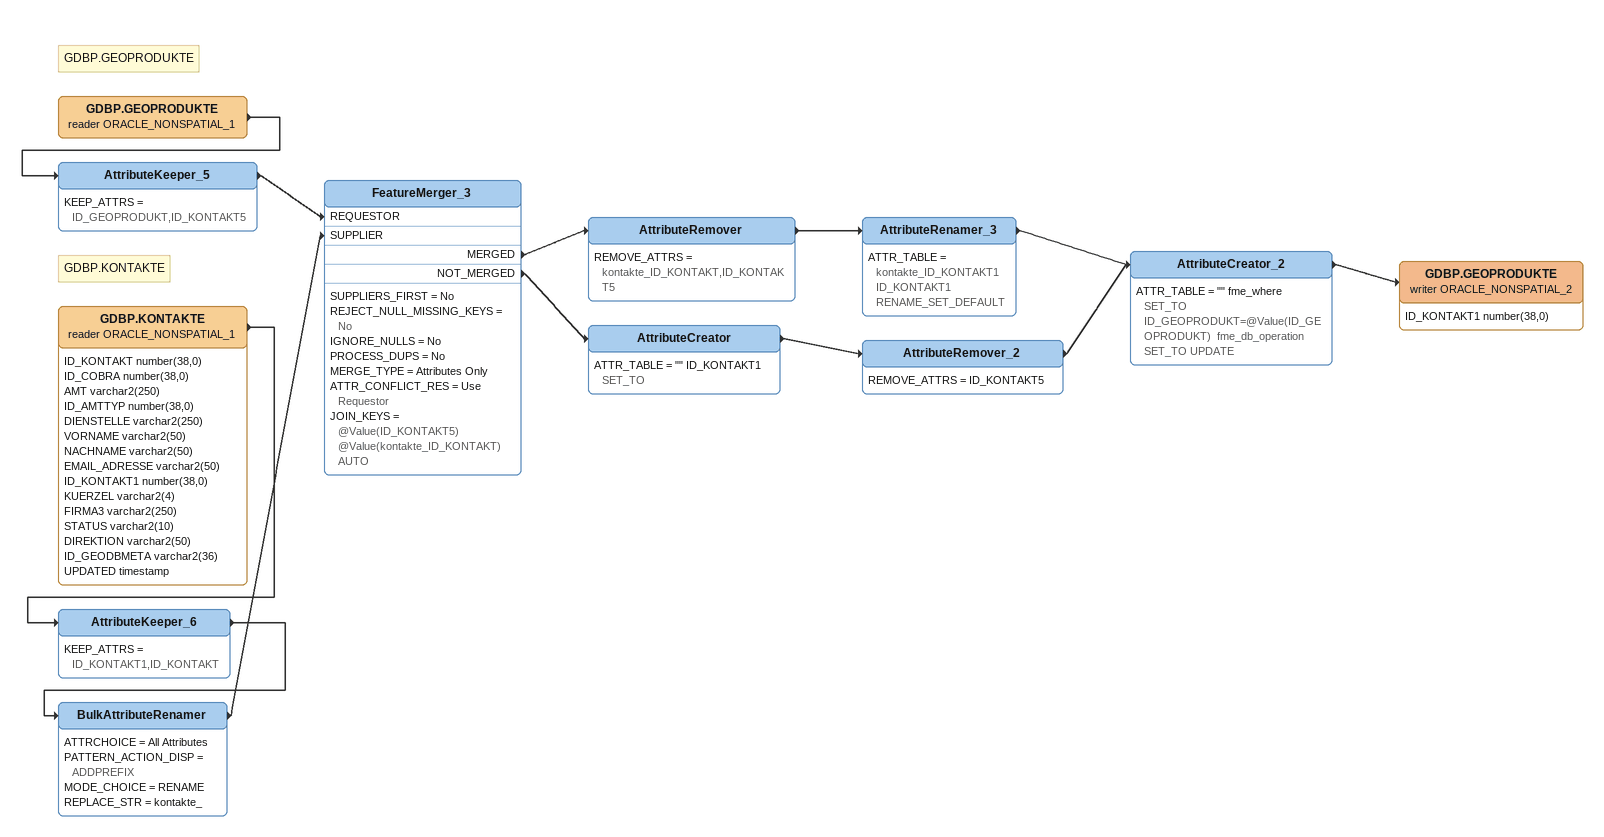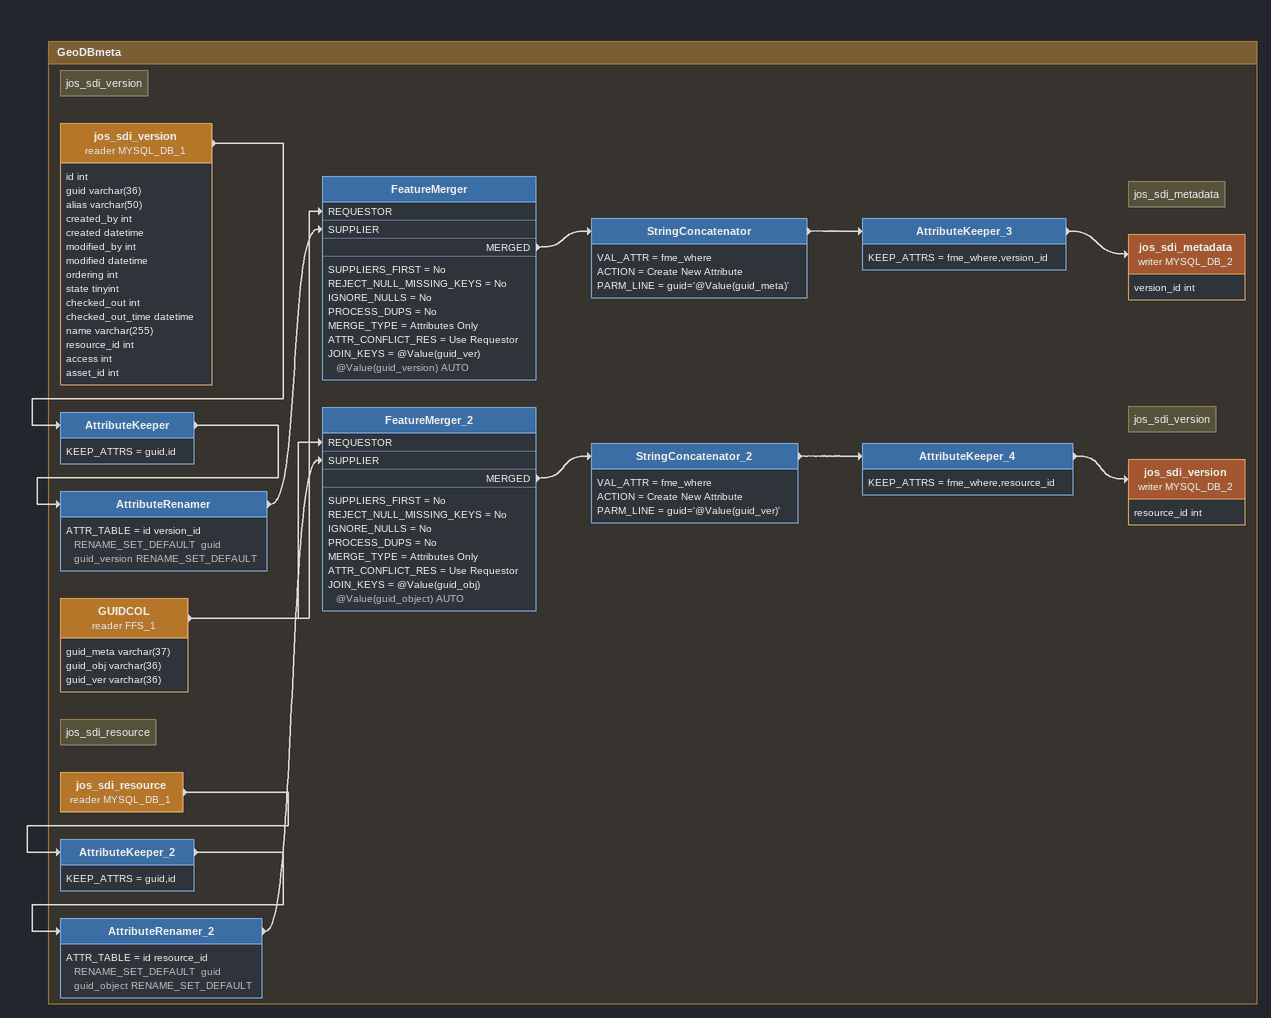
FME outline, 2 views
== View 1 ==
Note: GDBP.GEOPRODUKTE
GDBP.GEOPRODUKTE (reader ORACLE_NONSPATIAL_1)
    -> AttributeKeeper_5
AttributeKeeper_5
    KEEP_ATTRS = ID_GEOPRODUKT,ID_KONTAKT5
    -> FeatureMerger_3 [REQUESTOR]
Note: GDBP.KONTAKTE
GDBP.KONTAKTE (reader ORACLE_NONSPATIAL_1)
    attributes: ID_KONTAKT number(38,0), ID_COBRA number(38,0), AMT varchar2(250), ID_AMTTYP number(38,0), DIENSTELLE varchar2(250), VORNAME varchar2(50), NACHNAME varchar2(50), EMAIL_ADRESSE varchar2(50), ID_KONTAKT1 number(38,0), KUERZEL varchar2(4), FIRMA3 varchar2(250), STATUS varchar2(10), DIREKTION varchar2(50), ID_GEODBMETA varchar2(36), UPDATED timestamp
    -> AttributeKeeper_6
AttributeKeeper_6
    KEEP_ATTRS = ID_KONTAKT1,ID_KONTAKT
    -> BulkAttributeRenamer
BulkAttributeRenamer
    ATTRCHOICE = All Attributes
    PATTERN_ACTION_DISP = ADDPREFIX
    MODE_CHOICE = RENAME
    REPLACE_STR = kontakte_
    -> FeatureMerger_3 [SUPPLIER]
FeatureMerger_3
    SUPPLIERS_FIRST = No
    REJECT_NULL_MISSING_KEYS = No
    IGNORE_NULLS = No
    PROCESS_DUPS = No
    MERGE_TYPE = Attributes Only
    ATTR_CONFLICT_RES = Use Requestor
    JOIN_KEYS = @Value(ID_KONTAKT5) @Value(kontakte_ID_KONTAKT) AUTO
    MERGED -> AttributeRemover
    NOT_MERGED -> AttributeCreator
AttributeRemover
    REMOVE_ATTRS = kontakte_ID_KONTAKT,ID_KONTAKT5
    -> AttributeRenamer_3
AttributeRenamer_3
    ATTR_TABLE = kontakte_ID_KONTAKT1 ID_KONTAKT1 RENAME_SET_DEFAULT
    -> AttributeCreator_2
AttributeCreator
    ATTR_TABLE = "" ID_KONTAKT1 SET_TO
    -> AttributeRemover_2
AttributeRemover_2
    REMOVE_ATTRS = ID_KONTAKT5
    -> AttributeCreator_2
AttributeCreator_2
    ATTR_TABLE = "" fme_where SET_TO ID_GEOPRODUKT=@Value(ID_GEOPRODUKT)  fme_db_operation SET_TO UPDATE
    -> GDBP.GEOPRODUKTE (writer ORACLE_NONSPATIAL_2)
GDBP.GEOPRODUKTE (writer ORACLE_NONSPATIAL_2)
    attributes: ID_KONTAKT1 number(38,0)

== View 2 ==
Bookmark: GeoDBmeta
Note: jos_sdi_version
jos_sdi_version (reader MYSQL_DB_1)
    attributes: id int, guid varchar(36), alias varchar(50), created_by int, created datetime, modified_by int, modified datetime, ordering int, state tinyint, checked_out int, checked_out_time datetime, name varchar(255), resource_id int, access int, asset_id int
    -> AttributeKeeper
AttributeKeeper
    KEEP_ATTRS = guid,id
    -> AttributeRenamer
AttributeRenamer
    ATTR_TABLE = id version_id RENAME_SET_DEFAULT  guid guid_version RENAME_SET_DEFAULT
    -> FeatureMerger [SUPPLIER]
GUIDCOL (reader FFS_1)
    attributes: guid_meta varchar(37), guid_obj varchar(36), guid_ver varchar(36)
    -> FeatureMerger [REQUESTOR]
    -> FeatureMerger_2 [REQUESTOR]
FeatureMerger
    SUPPLIERS_FIRST = No
    REJECT_NULL_MISSING_KEYS = No
    IGNORE_NULLS = No
    PROCESS_DUPS = No
    MERGE_TYPE = Attributes Only
    ATTR_CONFLICT_RES = Use Requestor
    JOIN_KEYS = @Value(guid_ver) @Value(guid_version) AUTO
    MERGED -> StringConcatenator
StringConcatenator
    VAL_ATTR = fme_where
    ACTION = Create New Attribute
    PARM_LINE = guid='@Value(guid_meta)'
    -> AttributeKeeper_3
AttributeKeeper_3
    KEEP_ATTRS = fme_where,version_id
    -> jos_sdi_metadata (writer MYSQL_DB_2)
Note: jos_sdi_metadata
jos_sdi_metadata (writer MYSQL_DB_2)
    attributes: version_id int
Note: jos_sdi_resource
jos_sdi_resource (reader MYSQL_DB_1)
    -> AttributeKeeper_2
AttributeKeeper_2
    KEEP_ATTRS = guid,id
    -> AttributeRenamer_2
AttributeRenamer_2
    ATTR_TABLE = id resource_id RENAME_SET_DEFAULT  guid guid_object RENAME_SET_DEFAULT
    -> FeatureMerger_2 [SUPPLIER]
FeatureMerger_2
    SUPPLIERS_FIRST = No
    REJECT_NULL_MISSING_KEYS = No
    IGNORE_NULLS = No
    PROCESS_DUPS = No
    MERGE_TYPE = Attributes Only
    ATTR_CONFLICT_RES = Use Requestor
    JOIN_KEYS = @Value(guid_obj) @Value(guid_object) AUTO
    MERGED -> StringConcatenator_2
StringConcatenator_2
    VAL_ATTR = fme_where
    ACTION = Create New Attribute
    PARM_LINE = guid='@Value(guid_ver)'
    -> AttributeKeeper_4
AttributeKeeper_4
    KEEP_ATTRS = fme_where,resource_id
    -> jos_sdi_version (writer MYSQL_DB_2)
Note: jos_sdi_version
jos_sdi_version (writer MYSQL_DB_2)
    attributes: resource_id int
